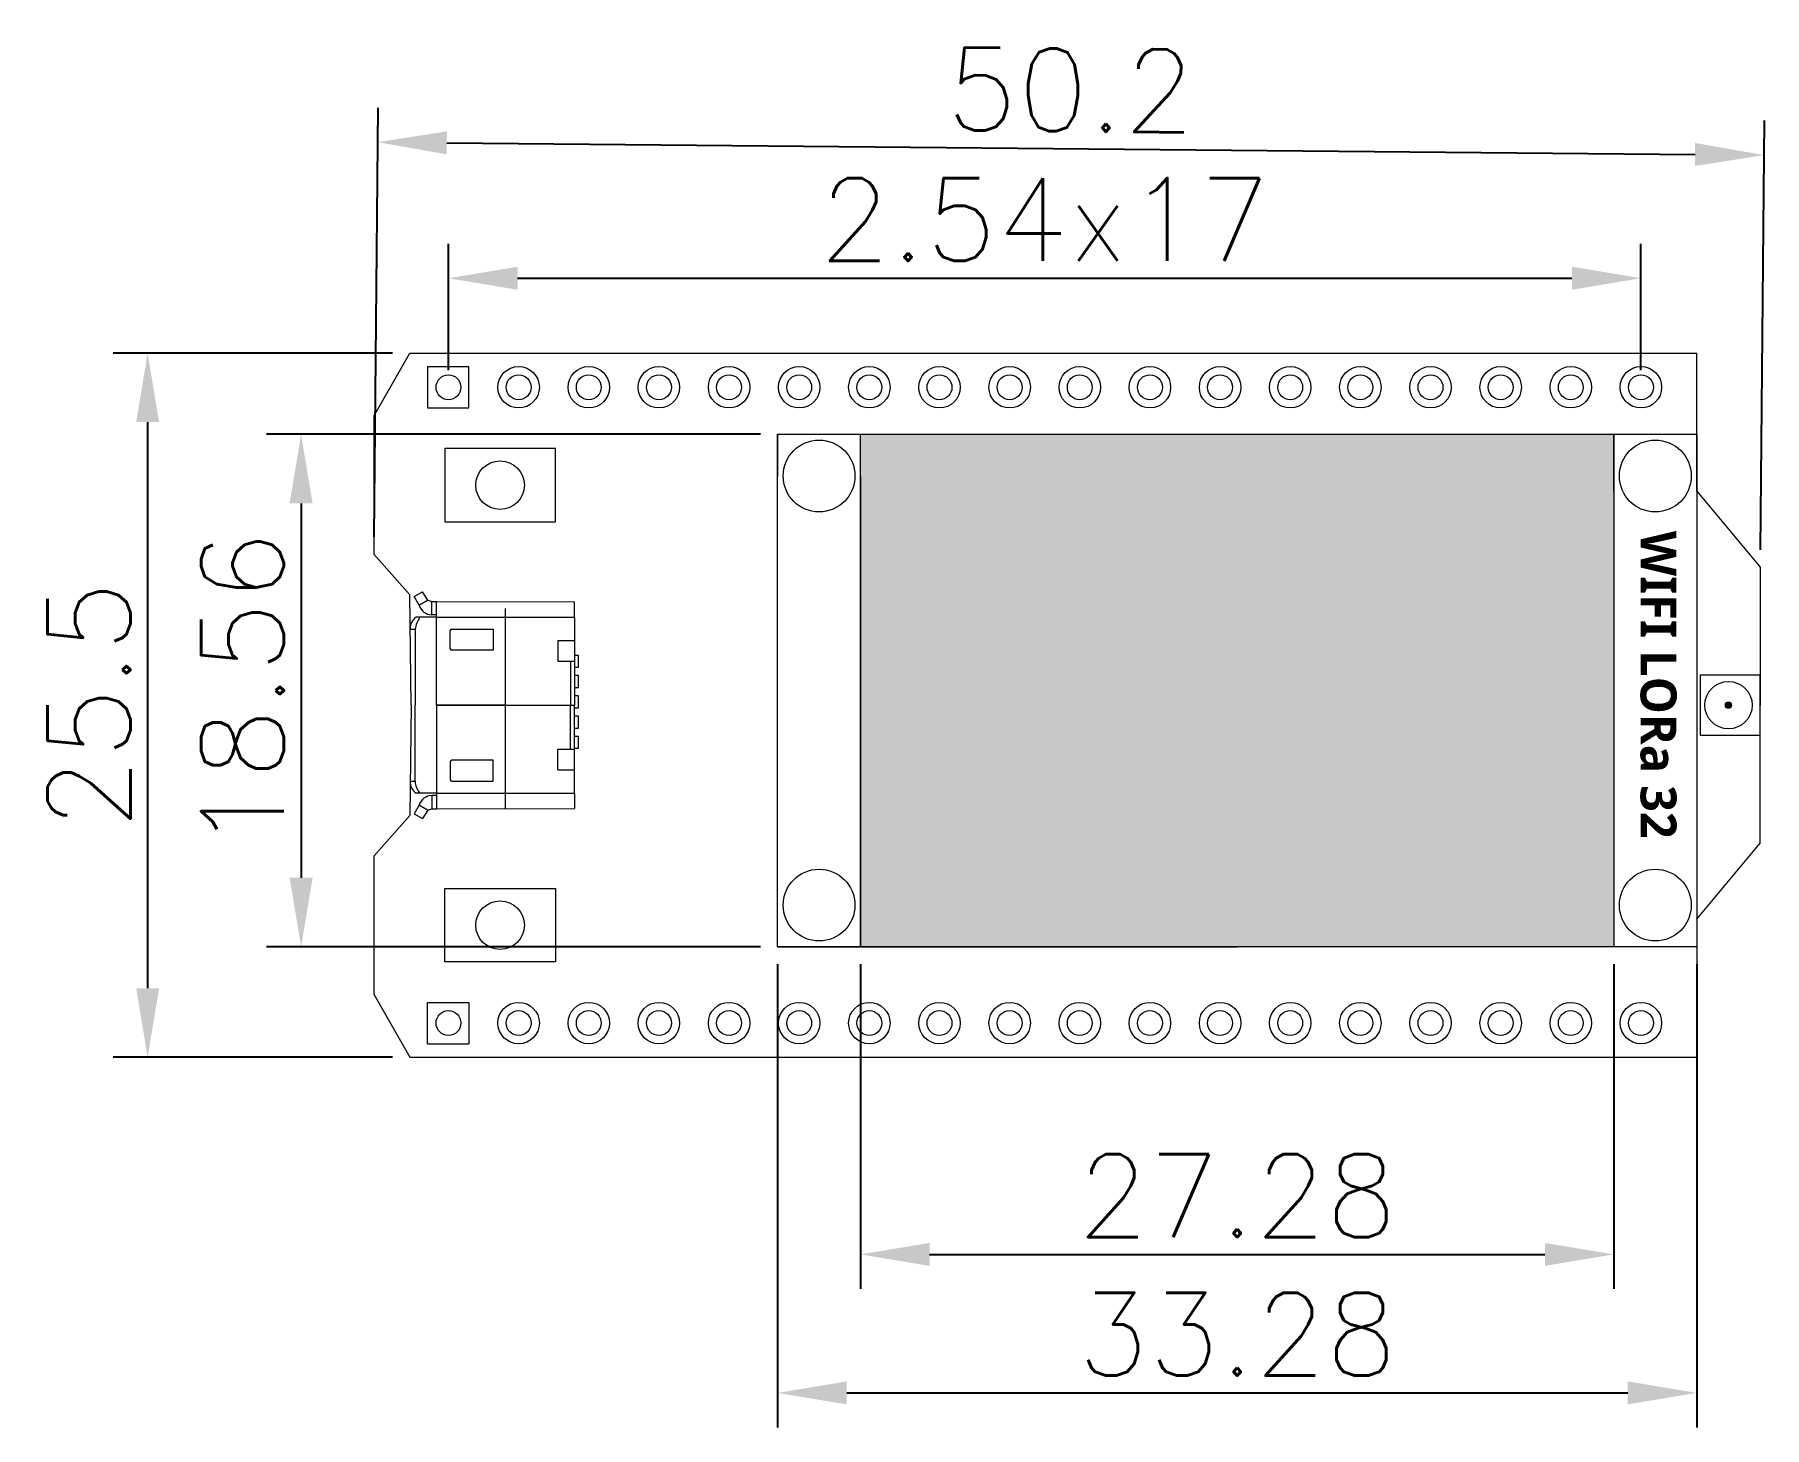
# Model space of a CAD drawing. Header units: millimetres. Extents: x 3396 to 3608, y -192 to -45.
# Drawn here: x 3401.9 to 3464.5, y -192.4 to -141.9 of the extents above; entities that cross this region are included whole.
import ezdxf

# ---------------------------------------------------------------- set-up
doc = ezdxf.new("R2010")
doc.units = ezdxf.units.MM
doc.linetypes.add('CENTER2', pattern=[28.575, 19.05, -3.175, 3.175, -3.175])
doc.layers.get('0').update_dxf_attribs({"lineweight": 30})
doc.layers.get('Defpoints').update_dxf_attribs({"lineweight": 15})
doc.layers.add('填充', color=8, linetype='Continuous', lineweight=15)
doc.layers.add('点划线', color=1, linetype='CENTER2', lineweight=20)
doc.styles.get("Standard").update_dxf_attribs({"font": 'txt.shx', "bigfont": 'gbcbig.shx'})
doc.dimstyles.new('ISO-25', dxfattribs={"dimtxt": 3, "dimasz": 2.5, "dimexe": 1.25, "dimexo": 0.625, "dimtad": 1, "dimtoh": 1, "dimdsep": 46, "dimtxsty": 'Standard', "dimcen": 2.5, "dimadec": 0, "dimazin": 0, "dimtfac": 1, "dimtmove": 0, "dimatfit": 3, "dimfxl": 1, "dimarcsym": 0})

# ---------------------------------------------------------------- blocks, each defined once
blk = doc.blocks.new('*D60')
at = {"layer": 'Defpoints', "color": 0, "linetype": 'ByBlock', "lineweight": -2, "transparency": 16777216}
for p, q in [((3414.145, -160.102), (3414.29, -144.556)), ((3464.345, -160.57), (3464.49, -145.024)), ((3416.778, -145.829), (3461.978, -146.25))]:
    blk.add_line(p, q, dxfattribs=at)
at = {"layer": 'Defpoints', "color": 0, "linetype": 'ByBlock', "lineweight": 0, "transparency": 16777216}
for p in [(3464.478, -146.274), (3414.139, -160.727), (3464.339, -161.195)]:
    blk.add_point(p, dxfattribs=at)
for points in [[(3416.782, -145.413), (3416.774, -146.246), (3414.278, -145.806)], [(3461.982, -145.834), (3461.974, -146.667), (3464.478, -146.274)]]:
    blk.add_solid(points, dxfattribs=at)
at = {"layer": 'Defpoints', "color": 0, "linetype": 'ByBlock', "lineweight": 0, "transparency": 16777216, "insert": (3439.372, -143.915), "char_height": 3, "attachment_point": 5, "rotation": 359.46607}
blk.add_mtext('50.2', dxfattribs=at)
blk = doc.blocks.new('*D61')
at = {"layer": 'Defpoints', "color": 0, "linetype": 'ByBlock', "lineweight": -2, "transparency": 16777216}
for p, q in [((3431.759, -175.57), (3431.759, -187.335)), ((3459.039, -175.57), (3459.039, -187.335)), ((3434.259, -186.085), (3456.539, -186.085))]:
    blk.add_line(p, q, dxfattribs=at)
at = {"layer": 'Defpoints', "color": 0, "linetype": 'ByBlock', "lineweight": 0, "transparency": 16777216}
for p in [(3431.759, -174.945), (3459.039, -174.945), (3459.039, -186.085)]:
    blk.add_point(p, dxfattribs=at)
for points in [[(3434.259, -185.669), (3434.259, -186.502), (3431.759, -186.085)], [(3456.539, -185.669), (3456.539, -186.502), (3459.039, -186.085)]]:
    blk.add_solid(points, dxfattribs=at)
at = {"layer": 'Defpoints', "color": 0, "linetype": 'ByBlock', "lineweight": 0, "transparency": 16777216, "insert": (3445.399, -183.96), "char_height": 3, "attachment_point": 5}
blk.add_mtext('27.28', dxfattribs=at)
blk = doc.blocks.new('*D62')
at = {"layer": 'Defpoints', "color": 0, "linetype": 'ByBlock', "lineweight": -2, "transparency": 16777216}
for p, q in [((3428.759, -175.57), (3428.759, -192.351)), ((3462.039, -175.57), (3462.039, -192.351)), ((3431.259, -191.101), (3459.539, -191.101))]:
    blk.add_line(p, q, dxfattribs=at)
at = {"layer": 'Defpoints', "color": 0, "linetype": 'ByBlock', "lineweight": 0, "transparency": 16777216}
for p in [(3428.759, -174.945), (3462.039, -174.945), (3462.039, -191.101)]:
    blk.add_point(p, dxfattribs=at)
for points in [[(3431.259, -190.684), (3431.259, -191.518), (3428.759, -191.101)], [(3459.539, -190.684), (3459.539, -191.518), (3462.039, -191.101)]]:
    blk.add_solid(points, dxfattribs=at)
at = {"layer": 'Defpoints', "color": 0, "linetype": 'ByBlock', "lineweight": 0, "transparency": 16777216, "insert": (3445.399, -188.976), "char_height": 3, "attachment_point": 5}
blk.add_mtext('33.28', dxfattribs=at)
blk = doc.blocks.new('*D63')
at = {"layer": 'Defpoints', "color": 0, "linetype": 'ByBlock', "lineweight": -2, "transparency": 16777216}
for p, q in [((3428.134, -156.385), (3410.253, -156.385)), ((3411.503, -158.885), (3411.503, -172.445)), ((3428.134, -174.945), (3410.253, -174.945))]:
    blk.add_line(p, q, dxfattribs=at)
at = {"layer": 'Defpoints', "color": 0, "linetype": 'ByBlock', "lineweight": 0, "transparency": 16777216}
for p in [(3428.759, -156.385), (3411.503, -174.945), (3428.759, -174.945)]:
    blk.add_point(p, dxfattribs=at)
for points in [[(3411.087, -158.885), (3411.92, -158.885), (3411.503, -156.385)], [(3411.087, -172.445), (3411.92, -172.445), (3411.503, -174.945)]]:
    blk.add_solid(points, dxfattribs=at)
at = {"layer": 'Defpoints', "color": 0, "linetype": 'ByBlock', "lineweight": 0, "transparency": 16777216, "insert": (3409.378, -165.665), "char_height": 3, "attachment_point": 5, "rotation": 90}
blk.add_mtext('18.56', dxfattribs=at)
blk = doc.blocks.new('*D64')
at = {"layer": 'Defpoints', "color": 0, "linetype": 'ByBlock', "lineweight": -2, "transparency": 16777216}
for p, q in [((3414.814, -153.445), (3404.696, -153.445)), ((3405.946, -155.945), (3405.946, -176.445)), ((3414.814, -178.945), (3404.696, -178.945))]:
    blk.add_line(p, q, dxfattribs=at)
at = {"layer": 'Defpoints', "color": 0, "linetype": 'ByBlock', "lineweight": 0, "transparency": 16777216}
for p in [(3415.439, -153.445), (3405.946, -178.945), (3415.439, -178.945)]:
    blk.add_point(p, dxfattribs=at)
for points in [[(3405.529, -155.945), (3406.362, -155.945), (3405.946, -153.445)], [(3405.529, -176.445), (3406.362, -176.445), (3405.946, -178.945)]]:
    blk.add_solid(points, dxfattribs=at)
at = {"layer": 'Defpoints', "color": 0, "linetype": 'ByBlock', "lineweight": 0, "transparency": 16777216, "insert": (3403.821, -166.195), "char_height": 3, "attachment_point": 5, "rotation": 90}
blk.add_mtext('25.5', dxfattribs=at)
blk = doc.blocks.new('*D65')
at = {"layer": 'Defpoints', "color": 0, "linetype": 'ByBlock', "lineweight": -2, "transparency": 16777216}
for p, q in [((3416.839, -154.057), (3416.839, -149.483)), ((3460.019, -154.057), (3460.019, -149.483)), ((3419.339, -150.733), (3457.519, -150.733))]:
    blk.add_line(p, q, dxfattribs=at)
at = {"layer": 'Defpoints', "color": 0, "linetype": 'ByBlock', "lineweight": 0, "transparency": 16777216}
for p in [(3460.019, -150.733), (3416.839, -154.682), (3460.019, -154.682)]:
    blk.add_point(p, dxfattribs=at)
for points in [[(3419.339, -150.316), (3419.339, -151.15), (3416.839, -150.733)], [(3457.519, -150.316), (3457.519, -151.15), (3460.019, -150.733)]]:
    blk.add_solid(points, dxfattribs=at)
at = {"layer": 'Defpoints', "color": 0, "linetype": 'ByBlock', "lineweight": 0, "transparency": 16777216, "insert": (3438.429, -148.608), "char_height": 3, "attachment_point": 5}
blk.add_mtext('2.54x17', dxfattribs=at)

msp = doc.modelspace()

# ---------------------------------------------------------------- hatches: boundary and pattern name
at = {"linetype": 'ByBlock', "lineweight": 0}
h = msp.add_hatch(color=256, dxfattribs=at)
h.dxf.hatch_style = 1
h.paths.add_polyline_path([(3463.078, -166.195), (3463.301, -166.195, 1)])
h = msp.add_hatch(color=256, dxfattribs=at)
h.dxf.hatch_style = 1
h.paths.add_polyline_path([(3463.301, -166.195), (3463.078, -166.195, 1)])
at = {"layer": '填充', "linetype": 'ByBlock', "lineweight": 0}
h = msp.add_hatch(color=256, dxfattribs=at)
h.dxf.hatch_style = 1
h.paths.add_polyline_path([(3445.399, -156.385), (3431.759, -156.385), (3431.759, -166.195), (3445.399, -166.195)])
h.paths.add_polyline_path([(3459.039, -156.385), (3445.399, -156.385), (3445.399, -166.195), (3459.039, -166.195)])
h.paths.add_polyline_path([(3431.759, -166.195), (3431.759, -174.945), (3445.399, -174.945), (3459.039, -174.945), (3459.039, -166.195)])

# ---------------------------------------------------------------- linework, layer by layer
at = {"color": 7, "lineweight": 0}
for p, q in [((3414.139, -155.727), (3415.439, -153.445)), ((3415.439, -153.445), (3462.039, -153.445)), ((3415.439, -153.445), (3415.439, -153.445)), ((3462.039, -158.445), (3462.039, -153.445)), ((3428.759, -174.945), (3428.759, -156.385)), ((3428.759, -156.385), (3462.039, -156.385)), ((3431.759, -174.945), (3431.759, -156.385)), ((3459.039, -158.445), (3459.039, -156.385)), ((3459.039, -156.385), (3459.039, -174.945)), ((3462.039, -156.385), (3462.039, -174.945)), ((3431.759, -157.903), (3431.759, -174.945)), ((3462.039, -158.445), (3464.339, -161.195)), ((3414.139, -160.727), (3415.439, -162.195)), ((3464.339, -161.195), (3464.339, -166.195)), ((3415.484, -166.195), (3415.439, -162.195)), ((3415.484, -166.195), (3415.439, -170.195)), ((3464.339, -171.195), (3464.339, -166.195)), ((3414.139, -171.662), (3415.439, -170.195)), ((3462.039, -173.945), (3464.339, -171.195)), ((3414.139, -171.662), (3414.139, -176.662)), ((3462.039, -173.945), (3462.039, -178.945)), ((3462.039, -174.945), (3428.759, -174.945)), ((3414.139, -176.662), (3415.439, -178.945)), ((3415.439, -178.945), (3462.039, -178.945)), ((3415.439, -178.945), (3415.439, -178.945))]:
    msp.add_line(p, q, dxfattribs=at)
at = {"lineweight": 0}
for p, q in [((3416.082, -153.932), (3416.082, -155.432)), ((3417.582, -155.432), (3417.582, -153.932)), ((3416.082, -155.432), (3417.582, -155.432)), ((3420.709, -156.897), (3416.709, -156.897)), ((3416.709, -156.897), (3416.709, -159.557)), ((3420.709, -159.557), (3420.709, -156.897)), ((3415.595, -162.262), (3415.902, -162.092)), ((3416.088, -162.388), (3415.902, -162.092)), ((3415.777, -162.576), (3415.595, -162.262)), ((3416.088, -162.388), (3415.777, -162.576)), ((3416.088, -162.388), (3415.777, -162.576)), ((3415.777, -162.576), (3416.088, -162.388)), ((3416.088, -162.388), (3416.236, -162.441)), ((3416.236, -162.921), (3416.236, -162.441)), ((3416.236, -162.441), (3416.403, -162.441)), ((3416.403, -162.441), (3421.403, -162.448)), ((3416.403, -166.195), (3416.403, -162.441)), ((3418.903, -169.945), (3418.903, -162.694)), ((3421.403, -163.01), (3421.403, -162.448)), ((3415.453, -163.445), (3415.629, -163.445)), ((3415.453, -163.445), (3415.629, -163.445)), ((3415.629, -163.445), (3415.629, -166.195)), ((3416.403, -163.01), (3415.674, -163.01)), ((3416.403, -162.926), (3416.236, -162.926)), ((3416.403, -163.01), (3421.403, -163.01)), ((3416.954, -163.445), (3418.461, -163.445)), ((3418.461, -163.445), (3418.461, -164.199)), ((3421.403, -163.01), (3421.403, -166.195)), ((3416.904, -164.15), (3416.904, -163.495)), ((3420.804, -163.85), (3420.804, -164.602)), ((3420.804, -163.85), (3421.403, -163.85)), ((3418.461, -164.199), (3416.954, -164.199)), ((3420.804, -164.602), (3421.403, -164.602)), ((3421.258, -164.602), (3421.258, -166.195)), ((3421.546, -164.391), (3421.402, -164.391)), ((3421.403, -164.141), (3421.403, -164.569)), ((3421.546, -164.819), (3421.546, -164.391)), ((3421.402, -164.819), (3421.546, -164.819)), ((3421.546, -165.125), (3421.402, -165.125)), ((3421.546, -165.125), (3421.402, -165.125)), ((3421.403, -164.875), (3421.403, -165.303)), ((3421.403, -164.875), (3421.403, -165.303)), ((3421.546, -165.553), (3421.546, -165.125)), ((3421.546, -165.553), (3421.546, -165.125)), ((3421.402, -165.553), (3421.546, -165.553)), ((3421.402, -165.553), (3421.546, -165.553)), ((3421.546, -165.859), (3421.402, -165.859)), ((3421.546, -165.859), (3421.402, -165.859)), ((3421.546, -166.287), (3421.546, -165.859)), ((3421.546, -166.287), (3421.546, -165.859)), ((3415.629, -168.945), (3415.629, -166.195)), ((3418.903, -166.195), (3416.403, -166.195)), ((3416.403, -166.195), (3421.403, -166.195)), ((3416.403, -166.195), (3416.403, -169.949)), ((3421.258, -167.787), (3421.258, -166.195)), ((3421.402, -166.287), (3421.546, -166.287)), ((3421.402, -166.287), (3421.546, -166.287)), ((3421.546, -166.593), (3421.402, -166.593)), ((3421.546, -166.593), (3421.402, -166.593)), ((3421.403, -169.379), (3421.403, -166.195)), ((3421.546, -167.022), (3421.546, -166.593)), ((3421.546, -167.022), (3421.546, -166.593)), ((3421.402, -167.022), (3421.546, -167.022)), ((3421.402, -167.022), (3421.546, -167.022)), ((3421.403, -167.514), (3421.403, -167.086)), ((3421.403, -167.514), (3421.403, -167.086)), ((3420.804, -168.539), (3420.804, -167.787)), ((3420.804, -167.787), (3421.403, -167.787)), ((3421.546, -167.328), (3421.402, -167.328)), ((3421.402, -167.756), (3421.546, -167.756)), ((3421.403, -168.248), (3421.403, -167.82)), ((3421.546, -167.756), (3421.546, -167.328)), ((3416.904, -168.239), (3416.904, -168.895)), ((3418.461, -168.19), (3416.954, -168.19)), ((3418.461, -168.945), (3418.461, -168.19)), ((3415.453, -168.945), (3415.629, -168.945)), ((3415.453, -168.945), (3415.629, -168.945)), ((3416.954, -168.945), (3418.461, -168.945)), ((3420.804, -168.539), (3421.403, -168.539)), ((3416.403, -169.379), (3415.674, -169.379)), ((3416.403, -169.463), (3416.236, -169.463)), ((3416.236, -169.468), (3416.236, -169.949)), ((3416.403, -169.379), (3421.403, -169.379)), ((3421.403, -169.379), (3421.403, -169.941)), ((3415.777, -169.813), (3415.595, -170.127)), ((3415.595, -170.127), (3415.902, -170.297)), ((3416.088, -170.001), (3415.777, -169.813)), ((3416.088, -170.001), (3415.777, -169.813)), ((3415.777, -169.813), (3416.088, -170.001)), ((3416.088, -170.001), (3415.902, -170.297)), ((3416.088, -170.001), (3416.236, -169.949)), ((3416.236, -169.949), (3416.403, -169.949)), ((3416.403, -169.949), (3421.403, -169.941)), ((3416.709, -175.492), (3416.709, -172.832)), ((3420.709, -172.832), (3420.709, -175.492)), ((3420.709, -175.492), (3416.709, -175.492)), ((3416.082, -178.457), (3416.082, -176.957)), ((3416.082, -176.957), (3417.582, -176.957)), ((3417.582, -176.957), (3417.582, -178.457))]:
    msp.add_line(p, q, dxfattribs=at)
at = {"linetype": 'ByBlock', "lineweight": 0}
for p, q in [((3463.162, -165.104), (3462.159, -165.104)), ((3462.159, -165.104), (3462.159, -167.284)), ((3464.339, -165.104), (3463.162, -165.104)), ((3464.339, -167.285), (3464.339, -165.105)), ((3463.189, -166.195), (3463.189, -166.195)), ((3462.159, -167.284), (3464.339, -167.284))]:
    msp.add_line(p, q, dxfattribs=at)
msp.add_lwpolyline([(3463.189, -166.195), (3463.189, -166.195), (3463.189, -166.195), (3463.189, -166.195)], close=True, dxfattribs=at)
msp.add_lwpolyline([(3463.189, -166.195), (3463.189, -166.195), (3463.189, -166.195), (3463.189, -166.195)], close=True, dxfattribs=at)
at = {"lineweight": 0}
for centre, radius in [((3419.379, -154.682), 0.75), ((3421.919, -154.682), 0.75), ((3421.919, -154.682), 0.75), ((3421.919, -154.682), 0.75), ((3421.919, -154.682), 0.75), ((3421.919, -154.682), 0.75), ((3421.919, -154.682), 0.75), ((3421.919, -154.682), 0.75), ((3421.919, -154.682), 0.75), ((3421.919, -154.682), 0.75), ((3424.459, -154.682), 0.75), ((3424.459, -154.682), 0.75), ((3424.459, -154.682), 0.75), ((3424.459, -154.682), 0.75), ((3424.459, -154.682), 0.75), ((3424.459, -154.682), 0.75), ((3424.459, -154.682), 0.75), ((3424.459, -154.682), 0.75), ((3424.459, -154.682), 0.75), ((3426.999, -154.682), 0.75), ((3426.999, -154.682), 0.75), ((3426.999, -154.682), 0.75), ((3426.999, -154.682), 0.75), ((3426.999, -154.682), 0.75), ((3426.999, -154.682), 0.75), ((3426.999, -154.682), 0.75), ((3426.999, -154.682), 0.75), ((3426.999, -154.682), 0.75), ((3426.999, -154.682), 0.75), ((3426.999, -154.682), 0.75), ((3426.999, -154.682), 0.75), ((3426.999, -154.682), 0.75), ((3426.999, -154.682), 0.75), ((3429.539, -154.682), 0.75), ((3429.539, -154.682), 0.75), ((3429.539, -154.682), 0.75), ((3429.539, -154.682), 0.75), ((3429.539, -154.682), 0.75), ((3429.539, -154.682), 0.75), ((3429.539, -154.682), 0.75), ((3429.539, -154.682), 0.75), ((3429.539, -154.682), 0.75), ((3432.079, -154.682), 0.75), ((3432.079, -154.682), 0.75), ((3432.079, -154.682), 0.75), ((3432.079, -154.682), 0.75), ((3432.079, -154.682), 0.75), ((3432.079, -154.682), 0.75), ((3432.079, -154.682), 0.75), ((3432.079, -154.682), 0.75), ((3432.079, -154.682), 0.75), ((3432.079, -154.682), 0.75), ((3432.079, -154.682), 0.75), ((3432.079, -154.682), 0.75), ((3434.619, -154.682), 0.75), ((3434.619, -154.682), 0.75), ((3434.619, -154.682), 0.75), ((3434.619, -154.682), 0.75), ((3434.619, -154.682), 0.75), ((3434.619, -154.682), 0.75), ((3434.619, -154.682), 0.75), ((3434.619, -154.682), 0.75), ((3437.159, -154.682), 0.75), ((3437.159, -154.682), 0.75), ((3437.159, -154.682), 0.75), ((3437.159, -154.682), 0.75), ((3439.699, -154.682), 0.75), ((3439.699, -154.682), 0.75), ((3439.699, -154.682), 0.75), ((3439.699, -154.682), 0.75), ((3439.699, -154.682), 0.75), ((3439.699, -154.682), 0.75), ((3439.699, -154.682), 0.75), ((3442.239, -154.682), 0.75), ((3442.239, -154.682), 0.75), ((3442.239, -154.682), 0.75), ((3444.779, -154.682), 0.75), ((3444.779, -154.682), 0.75), ((3444.779, -154.682), 0.75), ((3444.779, -154.682), 0.75), ((3444.779, -154.682), 0.75), ((3444.779, -154.682), 0.75), ((3444.779, -154.682), 0.75), ((3447.319, -154.682), 0.75), ((3447.319, -154.682), 0.75), ((3447.319, -154.682), 0.75), ((3447.319, -154.682), 0.75), ((3447.319, -154.682), 0.75), ((3447.319, -154.682), 0.75), ((3447.319, -154.682), 0.75), ((3449.859, -154.682), 0.75), ((3449.859, -154.682), 0.75), ((3449.859, -154.682), 0.75), ((3449.859, -154.682), 0.75), ((3449.859, -154.682), 0.75), ((3449.859, -154.682), 0.75), ((3449.859, -154.682), 0.75), ((3452.399, -154.682), 0.75), ((3452.399, -154.682), 0.75), ((3452.399, -154.682), 0.75), ((3452.399, -154.682), 0.75), ((3452.399, -154.682), 0.75), ((3452.399, -154.682), 0.75), ((3452.399, -154.682), 0.75), ((3454.939, -154.682), 0.75), ((3454.939, -154.682), 0.75), ((3454.939, -154.682), 0.75), ((3454.939, -154.682), 0.75), ((3454.939, -154.682), 0.75), ((3454.939, -154.682), 0.75), ((3454.939, -154.682), 0.75), ((3457.479, -154.682), 0.75), ((3457.479, -154.682), 0.75), ((3457.479, -154.682), 0.75), ((3457.479, -154.682), 0.75), ((3457.479, -154.682), 0.75), ((3457.479, -154.682), 0.75), ((3457.479, -154.682), 0.75), ((3460.019, -154.682), 0.75), ((3460.019, -154.682), 0.75), ((3460.019, -154.682), 0.75), ((3460.019, -154.682), 0.75), ((3460.019, -154.682), 0.75), ((3460.019, -154.682), 0.75), ((3460.019, -154.682), 0.75), ((3418.709, -158.227), 0.88), ((3418.709, -174.162), 0.88), ((3419.379, -177.707), 0.75), ((3421.919, -177.707), 0.75), ((3421.919, -177.707), 0.75), ((3421.919, -177.707), 0.75), ((3421.919, -177.707), 0.75), ((3421.919, -177.707), 0.75), ((3421.919, -177.707), 0.75), ((3421.919, -177.707), 0.75), ((3421.919, -177.707), 0.75), ((3421.919, -177.707), 0.75), ((3424.459, -177.707), 0.75), ((3424.459, -177.707), 0.75), ((3424.459, -177.707), 0.75), ((3424.459, -177.707), 0.75), ((3424.459, -177.707), 0.75), ((3424.459, -177.707), 0.75), ((3424.459, -177.707), 0.75), ((3424.459, -177.707), 0.75), ((3424.459, -177.707), 0.75), ((3426.999, -177.707), 0.75), ((3426.999, -177.707), 0.75), ((3426.999, -177.707), 0.75), ((3426.999, -177.707), 0.75), ((3426.999, -177.707), 0.75), ((3426.999, -177.707), 0.75), ((3426.999, -177.707), 0.75), ((3426.999, -177.707), 0.75), ((3426.999, -177.707), 0.75), ((3426.999, -177.707), 0.75), ((3426.999, -177.707), 0.75), ((3426.999, -177.707), 0.75), ((3426.999, -177.707), 0.75), ((3426.999, -177.707), 0.75), ((3429.539, -177.707), 0.75), ((3429.539, -177.707), 0.75), ((3429.539, -177.707), 0.75), ((3429.539, -177.707), 0.75), ((3429.539, -177.707), 0.75), ((3429.539, -177.707), 0.75), ((3429.539, -177.707), 0.75), ((3429.539, -177.707), 0.75), ((3429.539, -177.707), 0.75), ((3432.079, -177.707), 0.75), ((3432.079, -177.707), 0.75), ((3432.079, -177.707), 0.75), ((3432.079, -177.707), 0.75), ((3432.079, -177.707), 0.75), ((3432.079, -177.707), 0.75), ((3432.079, -177.707), 0.75), ((3432.079, -177.707), 0.75), ((3432.079, -177.707), 0.75), ((3432.079, -177.707), 0.75), ((3432.079, -177.707), 0.75), ((3432.079, -177.707), 0.75), ((3434.619, -177.707), 0.75), ((3434.619, -177.707), 0.75), ((3434.619, -177.707), 0.75), ((3434.619, -177.707), 0.75), ((3434.619, -177.707), 0.75), ((3434.619, -177.707), 0.75), ((3434.619, -177.707), 0.75), ((3434.619, -177.707), 0.75), ((3437.159, -177.707), 0.75), ((3437.159, -177.707), 0.75), ((3437.159, -177.707), 0.75), ((3437.159, -177.707), 0.75), ((3439.699, -177.707), 0.75), ((3439.699, -177.707), 0.75), ((3439.699, -177.707), 0.75), ((3439.699, -177.707), 0.75), ((3439.699, -177.707), 0.75), ((3439.699, -177.707), 0.75), ((3439.699, -177.707), 0.75), ((3442.239, -177.707), 0.75), ((3442.239, -177.707), 0.75), ((3442.239, -177.707), 0.75), ((3444.779, -177.707), 0.75), ((3444.779, -177.707), 0.75), ((3444.779, -177.707), 0.75), ((3444.779, -177.707), 0.75), ((3444.779, -177.707), 0.75), ((3444.779, -177.707), 0.75), ((3444.779, -177.707), 0.75), ((3447.319, -177.707), 0.75), ((3447.319, -177.707), 0.75), ((3447.319, -177.707), 0.75), ((3447.319, -177.707), 0.75), ((3447.319, -177.707), 0.75), ((3447.319, -177.707), 0.75), ((3447.319, -177.707), 0.75), ((3449.859, -177.707), 0.75), ((3449.859, -177.707), 0.75), ((3449.859, -177.707), 0.75), ((3449.859, -177.707), 0.75), ((3449.859, -177.707), 0.75), ((3449.859, -177.707), 0.75), ((3449.859, -177.707), 0.75), ((3452.399, -177.707), 0.75), ((3452.399, -177.707), 0.75), ((3452.399, -177.707), 0.75), ((3452.399, -177.707), 0.75), ((3452.399, -177.707), 0.75), ((3452.399, -177.707), 0.75), ((3452.399, -177.707), 0.75), ((3454.939, -177.707), 0.75), ((3454.939, -177.707), 0.75), ((3454.939, -177.707), 0.75), ((3454.939, -177.707), 0.75), ((3454.939, -177.707), 0.75), ((3454.939, -177.707), 0.75), ((3454.939, -177.707), 0.75), ((3457.479, -177.707), 0.75), ((3457.479, -177.707), 0.75), ((3457.479, -177.707), 0.75), ((3457.479, -177.707), 0.75), ((3457.479, -177.707), 0.75), ((3457.479, -177.707), 0.75), ((3457.479, -177.707), 0.75), ((3460.019, -177.707), 0.75), ((3460.019, -177.707), 0.75), ((3460.019, -177.707), 0.75), ((3460.019, -177.707), 0.75), ((3460.019, -177.707), 0.75), ((3460.019, -177.707), 0.75), ((3460.019, -177.707), 0.75)]:
    msp.add_circle(centre, radius, dxfattribs=at)
at = {"lineweight": 0, "ltscale": 0.5}
for centre in [(3416.839, -154.682), (3416.839, -154.682), (3416.839, -154.682), (3419.379, -154.682), (3419.379, -154.682), (3419.379, -154.682), (3421.919, -154.682), (3421.919, -154.682), (3421.919, -154.682), (3421.919, -154.682), (3421.919, -154.682), (3421.919, -154.682), (3421.919, -154.682), (3421.919, -154.682), (3421.919, -154.682), (3421.919, -154.682), (3421.919, -154.682), (3424.459, -154.682), (3424.459, -154.682), (3424.459, -154.682), (3424.459, -154.682), (3424.459, -154.682), (3424.459, -154.682), (3424.459, -154.682), (3424.459, -154.682), (3424.459, -154.682), (3424.459, -154.682), (3424.459, -154.682), (3426.999, -154.682), (3426.999, -154.682), (3426.999, -154.682), (3426.999, -154.682), (3426.999, -154.682), (3426.999, -154.682), (3426.999, -154.682), (3426.999, -154.682), (3426.999, -154.682), (3426.999, -154.682), (3426.999, -154.682), (3426.999, -154.682), (3426.999, -154.682), (3426.999, -154.682), (3426.999, -154.682), (3426.999, -154.682), (3429.539, -154.682), (3429.539, -154.682), (3429.539, -154.682), (3429.539, -154.682), (3429.539, -154.682), (3429.539, -154.682), (3429.539, -154.682), (3429.539, -154.682), (3429.539, -154.682), (3429.539, -154.682), (3429.539, -154.682), (3432.079, -154.682), (3432.079, -154.682), (3432.079, -154.682), (3432.079, -154.682), (3432.079, -154.682), (3432.079, -154.682), (3432.079, -154.682), (3432.079, -154.682), (3432.079, -154.682), (3432.079, -154.682), (3432.079, -154.682), (3432.079, -154.682), (3432.079, -154.682), (3432.079, -154.682), (3434.619, -154.682), (3434.619, -154.682), (3434.619, -154.682), (3434.619, -154.682), (3434.619, -154.682), (3434.619, -154.682), (3434.619, -154.682), (3434.619, -154.682), (3437.159, -154.682), (3437.159, -154.682), (3437.159, -154.682), (3437.159, -154.682), (3437.159, -154.682), (3437.159, -154.682), (3439.699, -154.682), (3439.699, -154.682), (3439.699, -154.682), (3439.699, -154.682), (3439.699, -154.682), (3439.699, -154.682), (3439.699, -154.682), (3442.239, -154.682), (3442.239, -154.682), (3442.239, -154.682), (3442.239, -154.682), (3442.239, -154.682), (3444.779, -154.682), (3444.779, -154.682), (3444.779, -154.682), (3444.779, -154.682), (3444.779, -154.682), (3444.779, -154.682), (3444.779, -154.682), (3447.319, -154.682), (3447.319, -154.682), (3447.319, -154.682), (3447.319, -154.682), (3447.319, -154.682), (3447.319, -154.682), (3447.319, -154.682), (3449.859, -154.682), (3449.859, -154.682), (3449.859, -154.682), (3449.859, -154.682), (3449.859, -154.682), (3449.859, -154.682), (3449.859, -154.682), (3452.399, -154.682), (3452.399, -154.682), (3452.399, -154.682), (3452.399, -154.682), (3452.399, -154.682), (3452.399, -154.682), (3452.399, -154.682), (3454.939, -154.682), (3454.939, -154.682), (3454.939, -154.682), (3454.939, -154.682), (3454.939, -154.682), (3454.939, -154.682), (3454.939, -154.682), (3457.479, -154.682), (3457.479, -154.682), (3457.479, -154.682), (3457.479, -154.682), (3457.479, -154.682), (3457.479, -154.682), (3457.479, -154.682), (3460.019, -154.682), (3460.019, -154.682), (3460.019, -154.682), (3460.019, -154.682), (3460.019, -154.682), (3460.019, -154.682), (3460.019, -154.682), (3416.839, -177.707), (3416.839, -177.707), (3416.839, -177.707), (3419.379, -177.707), (3419.379, -177.707), (3419.379, -177.707), (3421.919, -177.707), (3421.919, -177.707), (3421.919, -177.707), (3421.919, -177.707), (3421.919, -177.707), (3421.919, -177.707), (3421.919, -177.707), (3421.919, -177.707), (3421.919, -177.707), (3421.919, -177.707), (3421.919, -177.707), (3424.459, -177.707), (3424.459, -177.707), (3424.459, -177.707), (3424.459, -177.707), (3424.459, -177.707), (3424.459, -177.707), (3424.459, -177.707), (3424.459, -177.707), (3424.459, -177.707), (3424.459, -177.707), (3424.459, -177.707), (3426.999, -177.707), (3426.999, -177.707), (3426.999, -177.707), (3426.999, -177.707), (3426.999, -177.707), (3426.999, -177.707), (3426.999, -177.707), (3426.999, -177.707), (3426.999, -177.707), (3426.999, -177.707), (3426.999, -177.707), (3426.999, -177.707), (3426.999, -177.707), (3426.999, -177.707), (3426.999, -177.707), (3426.999, -177.707), (3429.539, -177.707), (3429.539, -177.707), (3429.539, -177.707), (3429.539, -177.707), (3429.539, -177.707), (3429.539, -177.707), (3429.539, -177.707), (3429.539, -177.707), (3429.539, -177.707), (3429.539, -177.707), (3429.539, -177.707), (3432.079, -177.707), (3432.079, -177.707), (3432.079, -177.707), (3432.079, -177.707), (3432.079, -177.707), (3432.079, -177.707), (3432.079, -177.707), (3432.079, -177.707), (3432.079, -177.707), (3432.079, -177.707), (3432.079, -177.707), (3432.079, -177.707), (3432.079, -177.707), (3432.079, -177.707), (3434.619, -177.707), (3434.619, -177.707), (3434.619, -177.707), (3434.619, -177.707), (3434.619, -177.707), (3434.619, -177.707), (3434.619, -177.707), (3434.619, -177.707), (3437.159, -177.707), (3437.159, -177.707), (3437.159, -177.707), (3437.159, -177.707), (3437.159, -177.707), (3437.159, -177.707), (3439.699, -177.707), (3439.699, -177.707), (3439.699, -177.707), (3439.699, -177.707), (3439.699, -177.707), (3439.699, -177.707), (3439.699, -177.707), (3442.239, -177.707), (3442.239, -177.707), (3442.239, -177.707), (3442.239, -177.707), (3442.239, -177.707), (3444.779, -177.707), (3444.779, -177.707), (3444.779, -177.707), (3444.779, -177.707), (3444.779, -177.707), (3444.779, -177.707), (3444.779, -177.707), (3447.319, -177.707), (3447.319, -177.707), (3447.319, -177.707), (3447.319, -177.707), (3447.319, -177.707), (3447.319, -177.707), (3447.319, -177.707), (3449.859, -177.707), (3449.859, -177.707), (3449.859, -177.707), (3449.859, -177.707), (3449.859, -177.707), (3449.859, -177.707), (3449.859, -177.707), (3452.399, -177.707), (3452.399, -177.707), (3452.399, -177.707), (3452.399, -177.707), (3452.399, -177.707), (3452.399, -177.707), (3452.399, -177.707), (3454.939, -177.707), (3454.939, -177.707), (3454.939, -177.707), (3454.939, -177.707), (3454.939, -177.707), (3454.939, -177.707), (3454.939, -177.707), (3457.479, -177.707), (3457.479, -177.707), (3457.479, -177.707), (3457.479, -177.707), (3457.479, -177.707), (3457.479, -177.707), (3457.479, -177.707), (3460.019, -177.707), (3460.019, -177.707), (3460.019, -177.707), (3460.019, -177.707), (3460.019, -177.707), (3460.019, -177.707), (3460.019, -177.707)]:
    msp.add_circle(centre, 0.45, dxfattribs=at)
at = {"linetype": 'ByBlock', "lineweight": 0}
for radius in [0.857, 0.112]:
    msp.add_circle((3463.189, -166.195), radius, dxfattribs=at)
at = {"lineweight": 0}
for centre, radius, start, end in [((3416.237, -162.442), 0.479, 196.24844, 269.85571), ((3415.906, -163.402), 0.455, 120.58598, 185.40582), ((3416.652, -163.604), 1.035, 144.99901, 171.13162), ((3416.954, -163.495), 0.05, 90, 180), ((3416.954, -164.15), 0.05, 180, 270), ((3416.954, -168.239), 0.05, 90, 180), ((3415.906, -168.987), 0.455, 174.59418, 239.41402), ((3416.33, -168.915), 0.701, 182.43208, 221.43729), ((3416.954, -168.895), 0.05, 180, 270), ((3416.237, -169.947), 0.479, 90.14429, 163.75156)]:
    msp.add_arc(centre, radius, start, end, dxfattribs=at)
at = {"layer": 'Defpoints', "linetype": 'ByBlock', "lineweight": 0}
msp.add_line((3414.139, -155.727), (3414.139, -160.727), dxfattribs=at)
at = {"layer": '点划线', "color": 7, "lineweight": 0}
for p, q in [((3416.082, -153.932), (3417.582, -153.932)), ((3416.839, -154.682), (3416.839, -154.682)), ((3416.709, -159.557), (3420.709, -159.557)), ((3416.709, -172.832), (3420.709, -172.832)), ((3416.839, -177.707), (3416.839, -177.707)), ((3416.082, -178.457), (3417.582, -178.457))]:
    msp.add_line(p, q, dxfattribs=at)
at = {"layer": '点划线', "color": 0, "lineweight": 0}
msp.add_line((3428.759, -156.385), (3428.759, -157.885), dxfattribs=at)
at = {"layer": '点划线', "color": 1, "lineweight": 0}
msp.add_line((3459.039, -156.385, 2.723), (3459.039, -156.385), dxfattribs=at)
at = {"layer": '点划线', "color": 0, "linetype": 'ByBlock', "lineweight": 0}
for p, q in [((3459.039, -156.385), (3459.039, -165.665)), ((3428.759, -174.945), (3445.399, -174.945))]:
    msp.add_line(p, q, dxfattribs=at)
for centre in [(3430.259, -157.894), (3460.539, -157.894), (3430.259, -173.435), (3460.539, -173.435)]:
    msp.add_circle(centre, 1.3, dxfattribs=at)

# ---------------------------------------------------------------- texts
at = {"layer": '点划线', "color": 7, "lineweight": 0, "insert": (3461.306, -159.882), "char_height": 1.3, "attachment_point": 1, "rotation": 270}
msp.add_mtext_dynamic_manual_height_columns('{\\fMicrosoft YaHei|b1|i0|c134|p34;WIFI LORa 32}', width=17.3878, gutter_width=67.243, heights=[2.491], dxfattribs=at)

# ---------------------------------------------------------------- dimensions: what is measured, and where the dimension line sits
at = {"layer": 'Defpoints', "linetype": 'ByBlock', "lineweight": 0}
dim = msp.add_linear_dim(base=(3464.478, -146.274), p1=(3414.139, -160.727), p2=(3464.339, -161.195), angle=359.46607, dimstyle='ISO-25', dxfattribs=at)
dim.commit()
dim.dimension.update_dxf_attribs({"geometry": '*D60', "text_midpoint": (3439.352, -146.04), "dimtype": 161})
dim = msp.add_linear_dim(base=(3460.019, -150.733), p1=(3416.839, -154.682), p2=(3460.019, -154.682), angle=0, text='2.54x17', dimstyle='ISO-25', dxfattribs=at)
dim.commit()
dim.dimension.update_dxf_attribs({"geometry": '*D65', "text_midpoint": (3438.429, -150.733), "dimtype": 161})
for p1, p2, distance, picture, middle in [((3415.439, -153.445), (3415.439, -178.945), -9.493, '*D64', (3403.821, -166.195)), ((3428.759, -156.385), (3428.759, -174.945), -17.256, '*D63', (3409.378, -165.665)), ((3428.759, -174.945), (3462.039, -174.945), -16.156, '*D62', (3445.399, -188.976)), ((3431.759, -174.945), (3459.039, -174.945), -11.141, '*D61', (3445.399, -183.96))]:
    dim = msp.add_aligned_dim(p1=p1, p2=p2, distance=distance, dimstyle='ISO-25', dxfattribs=at)
    dim.commit()
    dim.dimension.update_dxf_attribs({"geometry": picture, "text_midpoint": middle})

doc.saveas('drawing.dxf')
